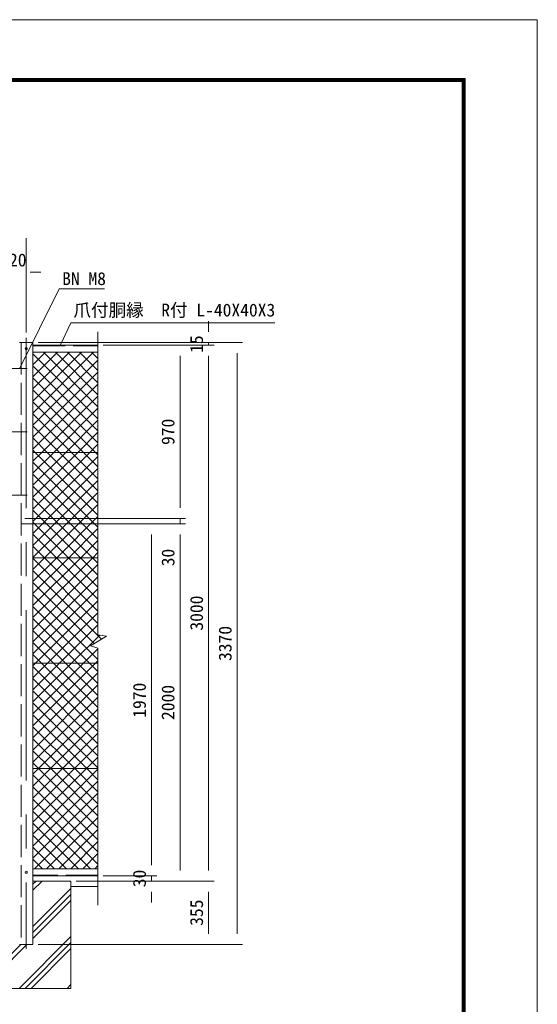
# Model space of a CAD drawing. Units: millimetres, scale not verified. Extents: x -6300 to 6300, y -4455 to 4455.
# Drawn here: x 3401 to 6300, y -1056 to 4455 of the extents above; entities that cross this region are included whole.
import ezdxf
from ezdxf.enums import TextEntityAlignment as Align

# ---------------------------------------------------------------- set-up
doc = ezdxf.new("R2010")
doc.units = ezdxf.units.MM
doc.header["$LTSCALE"] = 30
doc.linetypes.add('DASHED', pattern=[7.5, 6, -1.5])
doc.linetypes.add('USER1', pattern=[50.8, 31.75, -6.35, 6.35, -6.35])
for name, color, linetype, lineweight in [('0-0_D-TTL', 7, 'Continuous', 9), ('0-2_D-BMK', 2, 'USER1', 13), ('0-3_D-STR3', 3, 'Continuous', 13), ('0-4_D-STR1', 1, 'Continuous', 18), ('0-5_D-STR-DIM', 7, 'Continuous', 9), ('0-7_KISO', 7, 'Continuous', 9), ('0-9_BUHIN', 3, 'Continuous', 18), ('0-A_D-DCR-HCH', 7, 'Continuous', 9), ('0-C_D-STR-TXT', 7, 'Continuous', 9)]:
    doc.layers.add(name, color=color, linetype=linetype, lineweight=lineweight)
doc.styles.add('ＭＳ ゴシック', font='')
doc.styles.get('ＭＳ ゴシック').set_extended_font_data('MS Gothic')

msp = doc.modelspace()

# ---------------------------------------------------------------- linework, layer by layer
at = {"layer": '0-0_D-TTL', "color": 2, "lineweight": 18}
msp.add_lwpolyline([(-6300, 4455), (6300, 4455), (6300, -4455), (-6300, -4455)], close=True, dxfattribs=at)
at = {"layer": '0-0_D-TTL'}
for points in [[(-5895, 4125), (5895, 4125), (5895, -4125), (-5895, -4125)], [(-5891.25, 4121.25), (5891.25, 4121.25), (5891.25, -4121.25), (-5891.25, -4121.25)], [(-5887.5, 4117.5), (5887.5, 4117.5), (5887.5, -4117.5), (-5887.5, -4117.5)], [(-5883.75, 4113.75), (5883.75, 4113.75), (5883.75, -4113.75), (-5883.75, -4113.75)], [(-5880, 4110), (5880, 4110), (5880, -4110), (-5880, -4110)]]:
    msp.add_lwpolyline(points, close=True, dxfattribs=at)
at = {"layer": '0-2_D-BMK'}
for p, q in [((3437.87, 2673.7), (3437.87, -744.72)), ((3333.51, 2503.41), (3443.42, 2503.41)), ((3333.51, 2148.41), (3443.42, 2148.41)), ((3333.51, 1793.41), (3443.42, 1793.41))]:
    msp.add_line(p, q, dxfattribs=at)
at = {"layer": '0-3_D-STR3'}
for p, q in [((3475.37, 2590.17), (3478.61, 2593.41)), ((3475.37, 2522.82), (3545.96, 2593.41)), ((3475.37, 2455.46), (3613.32, 2593.41)), ((3475.37, 2388.11), (3680.67, 2593.41)), ((3475.37, 2320.76), (3748.02, 2593.41)), ((3475.37, 2253.41), (3815.37, 2593.41)), ((3839.31, 2288.79), (3534.7, 2593.41)), ((3839.31, 2356.14), (3602.05, 2593.41)), ((3839.31, 2423.49), (3669.4, 2593.41)), ((3839.31, 2490.85), (3736.75, 2593.41)), ((3839.31, 2558.2), (3804.1, 2593.41)), ((3839.31, 2221.44), (3475.37, 2585.38)), ((3475.37, 2186.06), (3839.31, 2550)), ((3839.31, 2154.09), (3475.37, 2518.03)), ((3475.37, 2118.71), (3839.31, 2482.65)), ((3839.31, 2086.73), (3475.37, 2450.68)), ((3475.37, 2051.35), (3839.31, 2415.3)), ((3757.94, 2033.41), (3475.37, 2315.97)), ((3524.78, 2033.41), (3839.31, 2347.94)), ((3592.13, 2033.41), (3839.31, 2280.59)), ((3690.58, 2033.41), (3475.37, 2248.62)), ((3659.48, 2033.41), (3839.31, 2213.24)), ((3623.23, 2033.41), (3475.37, 2181.27)), ((3555.88, 2033.41), (3475.37, 2113.92)), ((3726.84, 2033.41), (3839.31, 2145.89)), ((3488.53, 2033.41), (3475.37, 2046.57)), ((3794.19, 2033.41), (3839.31, 2078.54)), ((3475.37, 1984), (3524.78, 2033.41)), ((3475.37, 1916.65), (3592.13, 2033.41)), ((3475.37, 1849.3), (3659.48, 2033.41)), ((3475.37, 1781.95), (3726.84, 2033.41)), ((3475.37, 1714.59), (3794.19, 2033.41)), ((3839.31, 2033.41), (3475.37, 2033.41)), ((3475.37, 1647.24), (3839.31, 2011.18)), ((3839.31, 1682.62), (3488.53, 2033.41)), ((3839.31, 1749.97), (3555.88, 2033.41)), ((3839.31, 1817.33), (3623.23, 2033.41)), ((3839.31, 1884.68), (3690.58, 2033.41)), ((3839.31, 1952.03), (3757.94, 2033.41)), ((3839.31, 1615.27), (3475.37, 1979.21)), ((3475.37, 1579.89), (3839.31, 1943.83)), ((3839.31, 1547.92), (3475.37, 1911.86)), ((3475.37, 1512.54), (3839.31, 1876.48)), ((3839.31, 1480.57), (3475.37, 1844.51)), ((3475.37, 1445.19), (3839.31, 1809.13)), ((3809.12, 1443.41), (3475.37, 1777.16)), ((3741.77, 1443.41), (3475.37, 1709.81)), ((3540.95, 1443.41), (3839.31, 1741.78)), ((3608.3, 1443.41), (3839.31, 1674.43)), ((3674.42, 1443.41), (3475.37, 1642.45)), ((3675.65, 1443.41), (3839.31, 1607.07)), ((3607.07, 1443.41), (3475.37, 1575.1)), ((3539.71, 1443.41), (3475.37, 1507.75)), ((3743, 1443.41), (3839.31, 1539.72)), ((3475.37, 1377.83), (3540.95, 1443.41)), ((3475.37, 1310.48), (3608.3, 1443.41)), ((3475.37, 1243.13), (3675.65, 1443.41)), ((3475.37, 1175.78), (3743, 1443.41)), ((3475.37, 1108.43), (3810.35, 1443.41)), ((3839.31, 1443.41), (3475.37, 1443.41)), ((3839.31, 1076.46), (3475.37, 1440.4)), ((3839.31, 1143.81), (3539.71, 1443.41)), ((3839.31, 1211.16), (3607.07, 1443.41)), ((3839.31, 1278.51), (3674.42, 1443.41)), ((3839.31, 1345.86), (3741.77, 1443.41)), ((3839.31, 1413.22), (3809.12, 1443.41)), ((3810.35, 1443.41), (3839.31, 1472.37)), ((3475.37, 1041.07), (3839.31, 1405.02)), ((3859.8, 988.61), (3475.37, 1373.05)), ((3475.37, 973.72), (3839.31, 1337.67)), ((3818.24, 962.82), (3475.37, 1305.7)), ((3475.37, 906.37), (3839.31, 1270.31)), ((3839.31, 874.4), (3475.37, 1238.34)), ((3489.76, 853.41), (3839.31, 1202.96)), ((3557.11, 853.41), (3839.31, 1135.61)), ((3624.47, 853.41), (3839.31, 1068.26)), ((3658.25, 853.41), (3475.37, 1036.29)), ((3590.9, 853.41), (3475.37, 968.94)), ((3523.55, 853.41), (3475.37, 901.58)), ((3759.17, 853.41), (3839.31, 933.55)), ((3475.37, 839.02), (3489.76, 853.41)), ((3475.37, 771.67), (3557.11, 853.41)), ((3475.37, 704.31), (3624.47, 853.41)), ((3475.37, 569.61), (3759.17, 853.41)), ((3475.37, 502.26), (3826.52, 853.41)), ((3839.31, 853.41), (3475.37, 853.41)), ((3839.31, 470.29), (3475.37, 834.23)), ((3839.31, 537.64), (3523.55, 853.41)), ((3839.31, 604.99), (3590.9, 853.41)), ((3839.31, 672.34), (3658.25, 853.41)), ((3826.52, 853.41), (3839.31, 866.2)), ((3475.37, 434.91), (3839.31, 798.85)), ((3839.31, 402.94), (3475.37, 766.88)), ((3475.37, 367.56), (3839.31, 731.5)), ((3839.31, 335.58), (3475.37, 699.53)), ((3475.37, 300.2), (3839.31, 664.15)), ((3839.31, 268.23), (3475.37, 632.18)), ((3776.79, 263.41), (3475.37, 564.82)), ((3505.93, 263.41), (3839.31, 596.79)), ((3709.43, 263.41), (3475.37, 497.47)), ((3573.28, 263.41), (3839.31, 529.44)), ((3640.63, 263.41), (3839.31, 462.09)), ((3642.08, 263.41), (3475.37, 430.12)), ((3707.98, 263.41), (3839.31, 394.74)), ((3574.73, 263.41), (3475.37, 362.77)), ((3507.38, 263.41), (3475.37, 295.42)), ((3775.34, 263.41), (3839.31, 327.39)), ((3475.37, 232.85), (3505.93, 263.41)), ((3475.37, 165.5), (3573.28, 263.41)), ((3475.37, 98.15), (3640.63, 263.41)), ((3475.37, 30.8), (3707.98, 263.41)), ((3475.37, -36.56), (3775.34, 263.41)), ((3839.31, 263.41), (3475.37, 263.41)), ((3475.37, -103.91), (3839.31, 260.03)), ((3839.31, -135.88), (3475.37, 228.06)), ((3839.31, -68.53), (3507.38, 263.41)), ((3839.31, -1.17), (3574.73, 263.41)), ((3839.31, 66.18), (3642.08, 263.41)), ((3839.31, 133.53), (3709.43, 263.41)), ((3839.31, 200.88), (3776.79, 263.41)), ((3475.37, -171.26), (3839.31, 192.68)), ((3839.31, -203.23), (3475.37, 160.71)), ((3475.37, -238.61), (3839.31, 125.33)), ((3839.31, -270.58), (3475.37, 93.36)), ((3484.74, -296.59), (3839.31, 57.98)), ((3797.97, -296.59), (3475.37, 26.01)), ((3730.62, -296.59), (3475.37, -41.34)), ((3552.1, -296.59), (3839.31, -9.37)), ((3663.27, -296.59), (3475.37, -108.7)), ((3619.45, -296.59), (3839.31, -76.72)), ((3686.8, -296.59), (3839.31, -144.08)), ((3595.92, -296.59), (3475.37, -176.05)), ((3754.15, -296.59), (3839.31, -211.43)), ((3528.56, -296.59), (3475.37, -243.4)), ((3821.5, -296.59), (3839.31, -278.78))]:
    msp.add_line(p, q, dxfattribs=at)
for points in [[(3839.31, 2019.38), (3825.29, 2033.41), (3475.37, 2383.33)], [(3839.31, 807.05), (3792.95, 853.41), (3475.37, 1170.99)], [(3839.31, 739.7), (3725.6, 853.41), (3475.37, 1103.64)], [(3475.37, 636.96), (3691.82, 853.41), (3849.17, 1010.76)]]:
    msp.add_lwpolyline(points, dxfattribs=at)
at = {"layer": '0-4_D-STR1'}
for p, q in [((3475.37, 2648.41), (3400.37, 2648.41)), ((3475.37, 2648.41), (3475.37, -721.59)), ((3475.37, 2633.41), (3839.31, 2633.41)), ((3475.37, 2593.41), (3839.31, 2593.41)), ((3839.31, -296.59), (3475.37, -296.59)), ((3839.31, -336.59), (3475.37, -336.59)), ((3400.37, -721.59), (3475.37, -721.59))]:
    msp.add_line(p, q, dxfattribs=at)
at = {"layer": '0-4_D-STR1', "linetype": 'DASHED'}
for p, q in [((3409.37, 2648.41), (3409.37, -721.59)), ((3475.37, 2630.41), (3839.31, 2630.41)), ((3839.31, -333.59), (3475.37, -333.59))]:
    msp.add_line(p, q, dxfattribs=at)
at = {"layer": '0-5_D-STR-DIM'}
for p, q in [((3437.87, 2703.7), (3437.87, 3232.26)), ((3460.37, 3042.26), (3520.37, 3042.26)), ((4459.43, 2708.41), (4459.43, 2768.41)), ((3839.31, 1012.13), (3839.31, 2708.88)), ((3505.37, 2648.41), (4649.43, 2648.41)), ((3505.37, 2648.41), (4489.43, 2648.41)), ((4459.43, 2633.41), (4459.43, 2648.41)), ((3869.31, 2633.41), (4489.43, 2633.41)), ((3869.31, 2633.41), (4489.43, 2633.41)), ((3869.31, 2633.41), (4329.43, 2633.41)), ((4299.43, 1723.41), (4299.43, 2573.41)), ((4459.43, -306.59), (4459.43, 2573.41)), ((4459.43, 2573.41), (4459.43, 2513.41)), ((4619.43, -661.59), (4619.43, 2588.41)), ((4299.43, 1723.41), (4299.43, 1783.41)), ((3430.37, 1663.41), (4329.43, 1663.41)), ((3430.37, 1663.41), (4329.43, 1663.41)), ((4299.43, 1663.41), (4299.43, 1633.41)), ((3410.37, 1633.41), (4169.43, 1633.41)), ((3410.37, 1633.41), (4329.43, 1633.41)), ((3410.37, 1633.41), (4329.43, 1633.41)), ((4139.43, -276.59), (4139.43, 1573.41)), ((4299.43, -306.59), (4299.43, 1573.41)), ((4299.43, 1573.41), (4299.43, 1375.94)), ((3797.22, 949.78), (3887.01, 1005.49)), ((3839.31, 1012.13), (3887.01, 1005.49)), ((3839.31, 937.78), (3797.22, 949.78)), ((3839.31, -500.38), (3839.31, 937.78)), ((4139.43, -276.59), (4139.43, -216.59)), ((3717.87, -366.59), (4329.43, -366.59)), ((3717.87, -366.59), (4489.43, -366.59)), ((3717.87, -366.59), (4169.43, -366.59)), ((3869.31, -336.59), (4169.43, -336.59)), ((3869.31, -336.59), (4169.43, -336.59)), ((3869.55, -366.59), (4489.43, -366.59)), ((4139.43, -366.59), (4139.43, -336.59)), ((4139.43, -426.59), (4139.43, -486.59)), ((4459.43, -426.59), (4459.43, -661.59)), ((3505.37, -721.59), (4649.43, -721.59)), ((3505.37, -721.59), (4489.43, -721.59))]:
    msp.add_line(p, q, dxfattribs=at)
at = {"layer": '0-7_KISO'}
for p, q in [((3687.87, -366.59), (3475.37, -366.59)), ((3687.87, -366.59), (3687.87, -966.59)), ((3839.31, -396.59), (3687.87, -396.59)), ((3687.87, -966.59), (3187.87, -966.59))]:
    msp.add_line(p, q, dxfattribs=at)
at = {"layer": '0-9_BUHIN'}
for centre in [(3437.87, 2613.41), (3437.87, -316.59)]:
    msp.add_circle(centre, 6, dxfattribs=at)
at = {"layer": '0-A_D-DCR-HCH'}
for p, q in [((3475.37, -417.37), (3526.15, -366.59)), ((3475.37, -383.69), (3492.47, -366.59)), ((3475.37, -619.42), (3687.87, -406.92)), ((3475.37, -653.1), (3687.87, -440.6)), ((3475.37, -686.78), (3687.87, -474.28)), ((3397.61, -966.59), (3687.87, -676.33)), ((3431.29, -966.59), (3687.87, -710.01)), ((3187.87, -940.6), (3406.88, -721.59)), ((3195.56, -966.59), (3440.56, -721.59)), ((3464.96, -966.59), (3687.87, -743.68)), ((3667.02, -966.59), (3687.87, -945.74))]:
    msp.add_line(p, q, dxfattribs=at)
at = {"layer": '0-C_D-STR-TXT'}
for points in [[(3875.16, 2947.92), (3621.93, 2947.92), (3401.26, 2505.2)], [(4829.62, 2758.31), (3687.18, 2758.31), (3629.26, 2635.22)]]:
    msp.add_lwpolyline(points, dxfattribs=at)

# ---------------------------------------------------------------- texts
at = {"layer": '0-5_D-STR-DIM', "style": 'ＭＳ ゴシック'}
for s, p in [('20', (3341.25, 3052.38)), ('BN M8', (3639.03, 2948.04)), ('爪付胴縁\u3000R付 L-40X40X3', (3702.06, 2772.19))]:
    msp.add_text(s, height=72.14, dxfattribs=at).set_placement(p, align=Align.BOTTOM_LEFT)
for s, p in [('15', (4449.31, 2590.28)), ('970', (4289.31, 2074.72)), ('30', (4289.31, 1395.74)), ('3000', (4449.31, 1035.72)), ('3370', (4609.31, 865.72)), ('1970', (4129.31, 548.06)), ('2000', (4289.31, 535.53)), ('30', (4129.31, -400.53)), ('355', (4449.31, -616.43))]:
    msp.add_text(s, height=72.14, rotation=90, dxfattribs=at).set_placement(p, align=Align.BOTTOM_LEFT)

doc.saveas('drawing.dxf')
